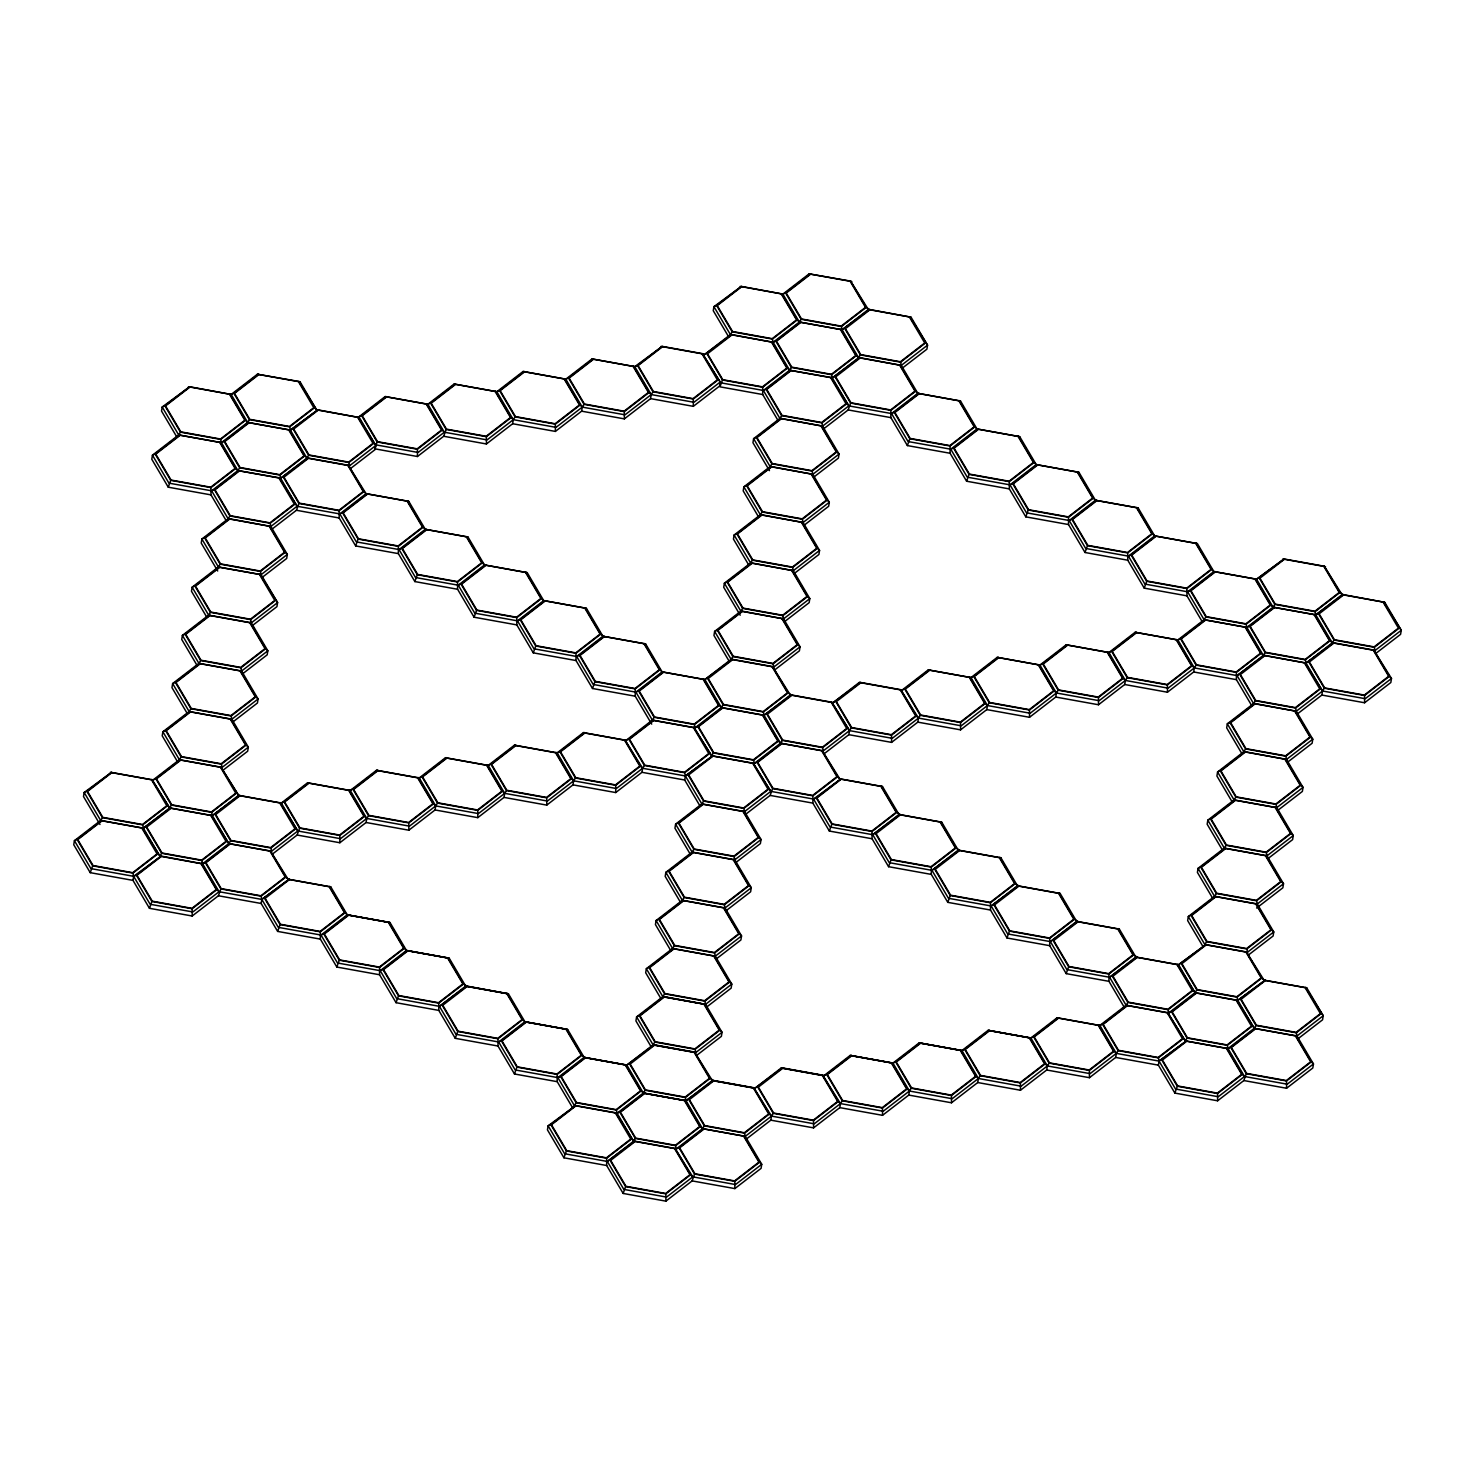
<?xml version="1.0" encoding="UTF-8"?>
<svg xmlns="http://www.w3.org/2000/svg" width="1475" height="1475" viewBox="0 0 1475 1475"><rect width="100%" height="100%" fill="white"/><g stroke="black" fill="none" stroke-linecap="round" stroke-linejoin="round"><path stroke-width="1.5" d="M90.233 872.665L92.685 865.825L77.143 839.496L74.414 840.676L73.75 844.733L90.233 872.665L132.971 880.372L149.454 908.305L192.174 916.012L218.411 895.767L220.863 888.927L205.32 862.598L202.591 863.778L161.088 856.072L133.635 876.316L132.971 880.372M168.261 487.192L170.694 480.334L155.17 454.005L152.441 455.185L151.777 459.241L168.261 487.192L210.98 494.881L226.376 520.97M210.98 494.881L210.962 487.598L235.687 468.515L237.881 470.58L280.619 478.287L308.072 458.043L348.34 465.289L366.058 493.683L408.796 501.389L425.279 529.322L467.999 537.029L484.501 564.962L527.22 572.669L543.703 600.602L586.423 608.308L602.925 636.26L645.644 643.948L662.128 671.899L704.866 679.588L732.319 659.343L772.568 666.589L790.305 694.983L833.043 702.69L860.497 682.446L900.746 689.692L918.483 718.085L917.819 722.142L891.582 742.386L848.862 734.679L824.378 753.578M149.454 908.305L151.888 901.465L136.364 875.136L133.635 876.316L90.897 868.609L74.414 840.676L100.65 820.432L102.439 817.648L86.896 791.319L84.167 792.481L83.503 796.537L99.987 824.488M192.174 916.012L192.156 908.729L216.88 889.646L219.074 891.711L261.812 899.418L289.266 879.155L261.812 899.418L261.149 903.474L277.632 931.407L320.352 939.114L336.835 967.047L379.573 974.754L396.056 1002.687L438.776 1010.393L455.259 1038.326L497.997 1046.033L514.48 1073.984L557.2 1081.673L572.595 1107.762M271.953 529.175L296.438 510.276L298.89 503.436L283.348 477.107M651.71 724.133L635.227 696.2L592.508 688.493L576.024 660.542L533.286 652.853L516.803 624.902L474.083 617.214L457.582 589.263L414.862 581.574L398.379 553.623L355.659 545.934L339.158 517.983L339.139 510.7L363.864 491.617L366.058 493.683L408.796 501.389M277.632 931.407L280.066 924.567L264.541 898.238M272.635 853.933L297.139 835.034L299.572 828.194L284.048 801.865L281.319 803.045L238.581 795.338L220.844 766.945L238.581 795.338L239.798 795.338L212.345 815.583L169.625 807.894L151.888 779.501L169.625 807.894L170.842 807.876L143.388 828.139L100.65 820.432L84.167 792.481L111.621 772.236L86.896 791.319M355.659 545.934L358.093 539.076L342.569 512.747L339.822 513.927L297.102 506.238L279.365 477.826L237.881 470.58L211.644 490.825L168.924 483.136L152.441 455.185L178.678 434.941L180.448 432.157L164.923 405.828L162.195 407.008L161.531 411.064L176.908 437.135M358.904 416.817L361.633 415.637L377.158 441.965L374.724 448.806L417.443 456.512L443.68 436.268L446.132 429.428L430.589 403.099L427.861 404.279L385.141 396.572L358.904 416.817L375.812 445.505L375.148 449.562L350.663 468.442M320.352 939.114L320.333 931.813L345.058 912.748L347.252 914.813L389.99 922.52L406.473 950.453L449.193 958.16L465.676 986.093L508.414 993.8L524.897 1021.732L567.617 1029.439L584.118 1057.372L626.838 1065.079L654.292 1044.816L694.559 1052.081L712.296 1080.474L755.016 1088.181L782.469 1067.918L822.737 1075.183L840.473 1103.577L839.81 1107.633L813.573 1127.877L770.835 1120.17L746.35 1139.069M297.139 835.034L339.858 842.741L339.84 835.44L364.565 816.376L366.759 818.441L409.497 826.147L435.733 805.903L437.503 803.101L421.979 776.772L419.25 777.952L376.512 770.263L350.276 790.489L307.556 782.801L281.319 803.045L280.066 802.584L297.803 830.978L340.522 838.685L366.759 818.441L368.547 815.657L353.004 789.328L349.022 790.047L364.565 816.376M398.379 553.623L398.361 546.34L423.085 527.257L425.279 529.322L467.999 537.029M417.443 456.512L417.425 449.23L442.15 430.147L444.344 432.212L487.082 439.919L513.318 419.674L515.088 416.872L499.564 390.543L496.835 391.723L454.097 384.035L427.861 404.279L385.141 396.572M336.835 967.047L339.287 960.207L323.744 933.878L321.015 935.058L278.296 927.351L261.812 899.418L261.112 896.173L285.837 877.109L288.049 879.174L330.769 886.862L347.252 914.813L389.99 922.52M339.858 842.741L366.095 822.497L366.759 818.441L350.276 790.489M414.862 581.574L417.314 574.715L401.772 548.387L399.043 549.567L356.323 541.878L339.822 513.927L366.058 493.683M379.573 974.754L379.554 967.453L404.279 948.388L406.473 950.453L380.237 970.697L337.498 962.991L321.015 935.058L347.252 914.813M366.095 822.497L408.833 830.204L408.796 822.903L433.521 803.838L435.733 805.903L478.453 813.592L504.69 793.347L506.478 790.563L490.935 764.234L488.207 765.414L445.487 757.707L419.25 777.952L417.997 777.509L433.521 803.838M457.582 589.263L457.563 581.98L482.288 562.897L484.501 564.962L527.22 572.669M443.68 436.268L486.418 443.975L486.381 436.674L511.106 417.609L513.318 419.674L556.038 427.363L582.275 407.118L584.063 404.334L568.52 378.006L565.792 379.186L523.072 371.479L496.835 391.723L454.097 384.035M396.056 1002.687L398.508 995.846L382.965 969.518L380.237 970.697L396.72 998.63L439.439 1006.337L466.893 986.093L508.414 993.8M408.833 830.204L435.07 809.959L435.733 805.903L419.25 777.952M474.083 617.214L476.517 610.355L460.993 584.026L458.246 585.206L415.526 577.518L399.043 549.567L425.279 529.322M486.418 443.975L512.655 423.731L513.318 419.674L496.835 391.723M438.776 1010.393L438.757 1003.111L463.482 984.028L466.893 986.093M435.07 809.959L477.789 817.648L477.771 810.365L502.496 791.282L504.69 793.347L547.428 801.054L573.664 780.81L575.434 778.026L559.91 751.697L557.181 752.858L514.443 745.17L488.207 765.414L486.953 764.953L502.496 791.282M516.803 624.902L516.785 617.619L541.509 598.537L543.703 600.602L586.423 608.308M455.259 1038.326L457.711 1031.486L442.187 1005.157M512.655 423.731L555.374 431.419L555.356 424.136L580.081 405.053L582.275 407.118L625.013 414.825L651.249 394.581L653.019 391.797L637.495 365.468L634.766 366.648L592.028 358.941L565.792 379.186L523.072 371.479M477.789 817.648L504.026 797.403L504.69 793.347L488.207 765.414M533.286 652.853L535.738 646.013L520.196 619.684L517.467 620.846L474.747 613.158L458.246 585.206L484.501 564.962M555.374 431.419L581.611 411.175L582.275 407.118L565.792 379.186M497.997 1046.033L497.978 1038.75L522.703 1019.667L524.897 1021.732L567.617 1029.439M504.026 797.403L546.764 805.11L546.727 797.809L571.452 778.745L573.664 780.81L616.384 788.517L642.621 768.272L644.409 765.47L628.866 739.141L626.138 740.321L583.418 732.614L557.181 752.858L555.928 752.416L571.452 778.745M576.024 660.542L575.987 653.259L600.712 634.176L602.925 636.26L645.644 643.948M514.48 1073.984L516.932 1067.126L501.389 1040.797L498.661 1041.977L455.941 1034.288L439.439 1006.337L465.676 986.093M581.611 411.175L624.349 418.882L624.312 411.599L649.037 392.516L651.249 394.581L693.969 402.288L720.206 382.043L702.469 353.65L662.22 346.385L634.766 366.648L592.028 358.941M546.764 805.11L573.001 784.866L573.664 780.81L557.181 752.858M592.508 688.493L594.941 681.653L579.417 655.324L576.688 656.486L533.95 648.797L517.467 620.846L543.703 600.602M624.349 418.882L650.586 398.637L651.249 394.581L634.766 366.648M557.2 1081.673L557.181 1074.39L581.906 1055.307L584.118 1057.372L626.838 1065.079L643.321 1093.012L686.041 1100.719L713.513 1080.474L753.762 1087.72L771.499 1116.114L770.835 1120.17M573.001 784.866L615.72 792.554L615.702 785.272L640.427 766.189L642.621 768.272L685.359 775.961L712.812 755.716L685.359 775.961L684.695 780.017L700.072 806.106M635.227 696.2L635.209 688.899L659.933 669.834L662.128 671.899L704.866 679.588L721.349 707.539L764.068 715.228L791.522 694.983L831.789 702.229L849.526 730.623L848.862 734.679M563.948 1157.801L566.382 1150.961L550.857 1124.632L548.11 1125.812L547.446 1129.868L563.948 1157.801L606.668 1165.508L623.151 1193.441L665.889 1201.148L692.125 1180.903L694.559 1174.063L679.035 1147.734L676.306 1148.896L633.568 1141.207L615.831 1112.814L575.582 1105.549L548.11 1125.812L564.612 1153.745L607.331 1161.452L634.785 1141.189L675.052 1148.453L692.789 1176.847L735.509 1184.554L761.745 1164.31L745.262 1136.358L744.58 1133.132L769.305 1114.049L771.499 1116.114L814.237 1123.821L840.473 1103.577L842.243 1100.774L826.719 1074.445L823.99 1075.625L781.252 1067.937L755.016 1088.181M650.586 398.637L693.305 406.344L693.287 399.043L718.012 379.978M615.72 792.554L641.957 772.31L642.621 768.272L624.884 739.86L640.427 766.189M720.206 382.043L719.542 386.1L693.305 406.344M606.668 1165.508L606.649 1158.207L631.374 1139.143M623.151 1193.441L625.603 1186.601L610.06 1160.272M778.099 420.615L762.704 394.526L762.686 387.243L787.41 368.16L789.623 370.243L832.342 377.932L859.796 357.688L901.299 365.394L917.8 393.327L960.52 401.034L977.003 428.967L1019.741 436.674L1036.224 464.607L1078.944 472.313L1095.427 500.265L1138.165 507.953L1154.648 535.904L1197.368 543.593L1213.851 571.544L1256.589 579.233L1284.043 558.988L1324.292 566.234L1342.029 594.646L1384.767 602.335L1401.25 630.286L1400.586 634.342L1376.101 653.222M665.889 1201.148L665.852 1193.847L690.577 1174.782L692.789 1176.847L666.553 1197.092L623.814 1189.385L607.331 1161.452L633.568 1141.207L635.356 1138.423L619.813 1112.076L617.085 1113.256L574.365 1105.568L557.863 1077.617L515.144 1069.928L498.661 1041.977L524.897 1021.732M745.649 814.311L770.134 795.412L772.587 788.572L757.044 762.243L754.315 763.423L711.595 755.716L693.858 727.322L711.595 755.716L713.365 752.932L697.841 726.603L695.112 727.783L652.374 720.077L626.138 740.321M823.677 428.819L848.162 409.939L850.614 403.081L835.071 376.752M734.845 1188.592L734.827 1181.309L759.551 1162.245L761.745 1164.31L761.082 1168.366L734.845 1188.592L692.125 1180.903M1124.319 1007.407L1108.942 981.317L1066.204 973.629L1049.721 945.678L1007.001 937.989L990.499 910.038L947.78 902.35L931.297 874.398L888.577 866.692L872.075 838.759L829.356 831.052L812.872 803.119L812.854 795.818L837.579 776.753L839.773 778.818L882.492 786.525L898.976 814.458L941.714 822.165L958.197 850.098L1000.917 857.805L1017.418 885.737L1060.138 893.444L1076.621 921.377L1119.341 929.084L1135.842 957.017L1178.562 964.724L1206.015 944.479L1178.562 964.724L1177.308 964.263L1195.045 992.675L1237.783 1000.363L1265.237 980.119L1237.783 1000.363L1236.529 999.921L1254.266 1028.315L1296.986 1036.003L1323.222 1015.759L1306.739 987.826L1305.486 987.365L1323.222 1015.759L1322.559 1019.815L1298.074 1038.713M1202.346 621.915L1186.951 595.845L1144.231 588.138L1127.748 560.205L1085.01 552.498L1068.527 524.547L1025.807 516.858L1009.324 488.907L966.586 481.219L950.103 453.267L907.383 445.579L890.882 417.628L890.863 410.345L915.588 391.262L917.8 393.327L960.52 401.034M829.356 831.052L831.808 824.212L816.265 797.883L813.536 799.063L770.798 791.356L753.061 762.962L770.798 791.356L744.562 811.6L701.842 803.912L675.605 824.156L674.942 828.212L690.318 854.283M907.383 445.579L909.817 438.72L894.293 412.392L891.545 413.572L848.826 405.883L831.089 377.489L789.623 370.243L763.368 390.469L720.648 382.781L702.469 353.65M813.573 1127.877L813.536 1120.576L838.261 1101.512L840.473 1103.577L883.193 1111.265L909.43 1091.021L911.218 1088.237L895.675 1061.908L892.947 1063.088L850.227 1055.381L823.99 1075.625M872.075 838.759L872.057 831.476L896.782 812.393L900.211 814.458L872.739 834.703L830.019 826.996L813.536 799.063L840.99 778.8L816.265 797.883M891.582 742.386L891.564 735.103L916.288 716.02L918.483 718.085L961.221 725.792L987.457 705.548L989.227 702.745L973.703 676.417L970.974 677.597L928.236 669.908L901.999 690.153L859.28 682.446L833.043 702.69M950.103 453.267L950.084 445.985L974.809 426.902L977.003 428.967L1019.741 436.674M888.577 866.692L891.011 859.851L875.486 833.522M966.586 481.219L969.038 474.36L953.495 448.031L950.767 449.211L908.047 441.523L891.545 413.572L917.8 393.327M839.81 1107.633L882.529 1115.321L882.511 1108.038L907.236 1088.956L909.43 1091.021L952.168 1098.727L978.404 1078.483L980.174 1075.699L964.65 1049.37L961.921 1050.55L919.183 1042.843L892.947 1063.088L850.227 1055.381M931.297 874.398L931.278 867.116L956.003 848.033L959.414 850.098L931.96 870.342L889.241 862.654L872.739 834.703L898.976 814.458M917.819 722.142L960.557 729.848L960.538 722.547L985.263 703.483L987.457 705.548L1030.177 713.236L1056.413 692.992L1058.202 690.208L1042.659 663.879L1039.93 665.059L997.211 657.352L970.974 677.597L928.236 669.908M882.529 1115.321L908.766 1095.077L909.43 1091.021L892.947 1063.088M1009.324 488.907L1009.287 481.624L1034.012 462.542L1036.224 464.607L1078.944 472.313M947.78 902.35L950.232 895.491L934.689 869.162M960.557 729.848L986.793 709.604L987.457 705.548L970.974 677.597M1025.807 516.858L1028.241 510.018L1012.717 483.689L1009.988 484.851L967.25 477.163L950.767 449.211L977.003 428.967M908.766 1095.077L951.504 1102.784L951.467 1095.501L976.192 1076.418L978.404 1078.483L1021.124 1086.19L1047.361 1065.946L1049.149 1063.143L1033.606 1036.814L1030.878 1037.994L988.158 1030.306L961.921 1050.55L919.183 1042.843M990.499 910.038L990.481 902.755L1015.206 883.672L1018.635 885.737L991.163 905.982L948.443 898.293L931.96 870.342L958.197 850.098M986.793 709.604L1029.513 717.293L1029.495 710.01L1054.219 690.927L1056.413 692.992L1099.152 700.699L1125.388 680.454L1127.177 677.67L1111.634 651.342L1108.905 652.522L1066.167 644.815L1039.93 665.059L997.211 657.352M1068.527 524.547L1068.508 517.264L1093.233 498.2L1095.427 500.265L1138.165 507.953M951.504 1102.784L977.741 1082.539L978.404 1078.483L961.921 1050.55M1007.001 937.989L1009.435 931.131L993.91 904.802M1029.513 717.293L1055.75 697.048L1056.413 692.992L1039.93 665.059M1085.01 552.498L1087.462 545.658L1071.919 519.329L1069.191 520.509L1026.471 512.802L1009.988 484.851L1036.224 464.607M977.741 1082.539L1020.46 1090.246L1020.442 1082.945L1045.167 1063.881L1047.361 1065.946L1090.099 1073.634L1116.335 1053.39L1118.105 1050.606L1102.581 1024.277L1099.852 1025.457L1057.114 1017.75L1030.878 1037.994L988.158 1030.306M1049.721 945.678L1049.702 938.395L1074.427 919.312L1077.838 921.377L1050.384 941.622L1007.665 933.933L991.163 905.982L1017.418 885.737M1055.75 697.048L1098.488 704.755L1098.469 697.472L1123.194 678.389L1125.388 680.454L1168.108 688.161L1194.344 667.917L1196.133 665.114L1180.59 638.786L1177.861 639.966L1135.142 632.277L1108.905 652.522L1066.167 644.815M1127.748 560.205L1127.711 552.904L1152.436 533.839L1154.648 535.904L1197.368 543.593M1020.46 1090.246L1046.697 1070.002L1047.361 1065.946L1030.878 1037.994M1066.204 973.629L1068.656 966.77L1053.113 940.442M1098.488 704.755L1124.724 684.511L1125.388 680.454L1108.905 652.522M1144.231 588.138L1146.665 581.297L1131.141 554.969L1128.412 556.149L1085.674 548.442L1069.191 520.509L1095.427 500.265M1046.697 1070.002L1089.435 1077.69L1089.398 1070.407L1114.123 1051.325L1116.335 1053.39L1159.055 1061.097L1186.508 1040.852L1159.055 1061.097L1158.391 1065.153L1174.874 1093.086L1217.612 1100.793L1243.849 1080.548L1246.283 1073.708L1230.758 1047.379L1228.03 1048.559L1185.292 1040.852L1167.555 1012.458L1185.292 1040.852L1187.08 1038.068L1171.537 1011.739L1168.808 1012.901L1126.089 1005.213L1099.852 1025.457L1098.598 1024.996L1114.123 1051.325M1108.942 981.317L1108.905 974.035L1133.63 954.952L1137.059 957.017L1109.606 977.261L1066.868 969.573L1050.384 941.622L1076.621 921.377M1124.724 684.511L1167.444 692.217L1167.426 684.916L1192.15 665.852L1194.344 667.917L1237.082 675.605L1264.536 655.361L1306.039 663.068L1322.54 691.001L1321.877 695.057L1297.373 713.955M1186.951 595.845L1186.932 588.543L1211.657 569.479L1213.851 571.544L1256.589 579.233L1273.072 607.184L1315.792 614.872L1343.246 594.628L1384.767 602.335M1089.435 1077.69L1115.672 1057.446L1116.335 1053.39L1099.852 1025.457M1167.444 692.217L1193.681 671.973L1194.344 667.917L1177.861 639.966L1135.142 632.277M1251.796 705.751L1236.419 679.662L1236.4 672.379L1261.125 653.296L1263.319 655.361L1306.039 663.068L1333.511 642.823L1373.76 650.069L1391.497 678.463L1390.833 682.519L1364.596 702.764L1321.877 695.057M1174.874 1093.086L1177.327 1086.245L1161.784 1059.917M1217.612 1100.793L1217.576 1093.51L1242.3 1074.427L1244.513 1076.492L1287.232 1084.199L1313.469 1063.954L1296.986 1036.003L1296.304 1032.777L1321.028 1013.694M1286.569 1088.255L1286.55 1080.954L1311.275 1061.889L1313.469 1063.954L1312.805 1068.011L1286.569 1088.255L1243.849 1080.548M1364.596 702.764L1364.578 695.481L1389.303 676.398L1391.497 678.463L1365.26 698.707L1322.54 691.001L1304.803 662.607M231.151 394.452L233.88 393.29L249.423 419.619L247.634 422.403L221.398 442.648L178.678 434.941L162.195 407.008L189.648 386.745L231.151 394.452L247.634 422.403L290.372 430.11L317.826 409.847L359.328 417.554L316.609 409.866L298.872 381.472L257.387 374.226L231.151 394.452L188.431 386.763M178.678 434.941L221.398 442.648L224.126 441.467L239.669 467.796L237.881 470.58L221.398 442.648L220.715 439.402L245.44 420.338L247.634 422.403L290.372 430.11L306.855 458.043L349.575 465.75L375.812 445.505L358.075 417.112M217.71 571.009L201.227 543.077L201.891 539.02L228.127 518.776L229.916 515.992L214.373 489.663L211.644 490.825L228.127 518.776L270.865 526.464L297.102 506.238L280.619 478.287L279.937 475.061L304.661 455.978L308.072 458.043M252.446 625.547L276.931 606.649L277.595 602.593L261.112 574.66L218.374 566.953L201.891 539.02L204.619 537.84L220.162 564.169L218.374 566.953L192.137 587.197L191.473 591.254L206.869 617.343M293.101 428.93L308.625 455.259L306.855 458.043L280.619 478.287L279.365 477.826M197.115 665.52L181.72 639.449L182.384 635.393L208.639 615.149L210.409 612.346L194.884 586.017L192.137 587.197L208.639 615.149L251.358 622.837L277.595 602.593L259.858 574.199M187.362 713.716L171.967 687.627L172.63 683.57L198.885 663.326L200.655 660.542L185.131 634.213L182.384 635.393L198.885 663.326L241.605 671.033L267.842 650.788L251.358 622.837L250.676 619.611L275.401 600.528M242.693 673.743L267.178 654.845L267.842 650.788L265.648 648.723L240.923 667.788L241.605 671.033L258.088 698.966L231.852 719.21L189.132 711.522L172.63 683.57L175.377 682.39L190.902 708.719L189.132 711.522L162.877 731.766L162.213 735.822L177.608 761.893M110.404 772.255L153.123 779.943L179.378 759.699L181.148 756.915L165.624 730.586L162.877 731.766L179.378 759.699L222.098 767.406L248.335 747.161L231.852 719.21L231.169 715.983L255.894 696.901L258.088 698.966L257.424 703.022L232.939 721.92M153.123 779.943L155.871 778.763L171.395 805.092L169.625 807.894L143.388 828.139L142.135 827.678L159.872 856.072L161.642 853.288L146.117 826.959M215.073 814.403L230.616 840.732L228.828 843.534L202.591 863.778L201.338 863.317L216.88 889.646M902.387 368.086L926.89 349.206L927.554 345.15L911.052 317.199L869.549 309.492L842.096 329.755L799.358 322.048L782.875 294.115L741.372 286.408L713.918 306.652L730.402 334.585L773.121 342.292L775.868 341.112L791.393 367.441L789.623 370.243L773.121 342.292L731.618 334.585L704.165 354.83L730.402 334.585L732.19 331.801L716.647 305.473L713.918 306.652L713.255 310.709L728.632 336.779M706.894 353.668L722.437 379.997L719.984 386.837L762.704 394.526M740.155 286.408L782.875 294.115L785.603 292.935L801.146 319.264L799.358 322.048L773.121 342.292L772.439 339.066L797.164 319.983L799.358 322.048L842.096 329.755L858.579 357.688L901.299 365.394L927.554 345.15L909.817 316.756M769.452 470.654L752.951 442.721L753.614 438.665L779.869 418.421L781.639 415.637L766.115 389.308L763.368 390.469L779.869 418.421L822.589 426.127L848.826 405.883L832.342 377.932L831.66 374.705L856.385 355.623L859.796 357.688M758.592 516.987L743.197 490.898L743.861 486.842L770.116 466.598L771.886 463.814L756.362 437.485L753.614 438.665L770.116 466.598L812.836 474.305L839.072 454.06L822.589 426.127L821.907 422.883L846.632 403.818M844.825 328.575L860.367 354.903L858.579 357.688L832.342 377.932L831.089 377.489M748.839 565.165L733.444 539.094L734.108 535.038L760.362 514.793L762.133 512.009L746.608 485.681L743.861 486.842L760.362 514.793L803.082 522.5L829.319 502.256L812.836 474.305L812.153 471.078L836.878 451.995L839.072 454.06L838.408 458.117L813.923 477.015M740.192 615.222L723.709 587.271L724.372 583.215L750.609 562.971L752.379 560.187L736.855 533.858L734.108 535.038L750.609 562.971L793.329 570.678L819.565 550.433L803.082 522.5L802.4 519.255L827.125 500.172L829.319 502.256L828.655 506.294L804.17 525.192M662.128 671.899L635.891 692.144L652.374 720.077L654.163 717.293L638.62 690.964L635.891 692.144L593.171 684.437L576.688 656.486L602.925 636.26M729.332 661.538L713.955 635.467L714.619 631.411L740.856 611.166L742.626 608.364L727.101 582.035L724.372 583.215L740.856 611.166L783.575 618.855L809.812 598.61L793.329 570.678L792.647 567.433L817.371 548.368L819.565 550.433L818.902 554.489L794.417 573.388M704.866 679.588L731.102 659.343L732.872 656.559L717.348 630.231L714.619 631.411L731.102 659.343L773.822 667.05L800.058 646.806L783.575 618.855L782.893 615.628L807.618 596.545L809.812 598.61L809.148 602.667L784.663 621.565M707.594 678.408L723.119 704.737L721.349 707.539L695.112 727.783L694.412 724.538L719.136 705.474L722.566 707.521L697.841 726.603M709.383 753.651L684.658 772.734L685.359 775.961L701.842 803.912L703.612 801.109L688.087 774.781M680.565 902.46L665.188 876.39L665.852 872.333L692.088 852.089L693.877 849.305L678.334 822.976L675.605 824.156L692.088 852.089L734.808 859.796L761.045 839.552L744.562 811.6L743.879 808.374L768.604 789.291M766.797 714.047L782.34 740.376L780.552 743.179L754.315 763.423L753.633 760.178L778.358 741.114L780.552 743.179L823.29 750.867L849.526 730.623L851.296 727.839L835.772 701.51M670.812 950.656L655.435 924.567L656.098 920.529L682.335 900.285L684.123 897.482L668.581 871.153L665.852 872.333L682.335 900.285L725.055 907.973L751.291 887.729L734.808 859.796L734.126 856.551L758.851 837.487L761.045 839.552L760.381 843.608L735.896 862.488M661.058 998.833L645.681 972.763L646.345 968.706L672.582 948.462L674.37 945.678L658.827 919.349L656.098 920.529L672.582 948.462L715.301 956.169L741.556 935.924L725.055 907.973L724.372 904.747L749.097 885.664L751.291 887.729L750.628 891.785L726.142 910.683M574.365 1105.568L576.135 1102.765L560.611 1076.437L557.863 1077.617L584.118 1057.372M651.305 1047.029L635.928 1020.94L636.592 1016.883L662.828 996.657L664.617 993.855L649.074 967.526L646.345 968.706L662.828 996.657L705.548 1004.346L731.803 984.102L715.301 956.169L714.619 952.924L739.344 933.859L741.556 935.924L740.892 939.981L716.389 958.861M626.838 1065.079L653.075 1044.835L654.863 1042.051L639.32 1015.722L636.592 1016.883L653.075 1044.835L695.794 1052.542L722.049 1032.297L705.548 1004.346L704.866 1001.119L729.59 982.037L731.803 984.102L731.139 988.158L706.636 1007.056M629.567 1063.899L645.11 1090.228L643.321 1093.012L617.085 1113.256L615.831 1112.814M901.999 690.153L904.728 688.972L920.271 715.301L918.483 718.085L892.246 738.33L849.526 730.623L831.789 702.229M688.788 1099.539L704.312 1125.868L702.543 1128.67L676.306 1148.896L675.605 1145.669L700.33 1126.587L702.543 1128.67L745.262 1136.358L771.499 1116.114L773.287 1113.33L757.744 1087.001M1177.861 639.966L1204.098 619.721L1205.886 616.937L1190.343 590.608L1187.615 591.788L1144.895 584.082L1128.412 556.149L1154.648 535.904M1259.318 578.071L1274.861 604.4L1273.072 607.184L1246.836 627.428L1204.098 619.721L1187.615 591.788L1213.851 571.544M1204.098 619.721L1246.836 627.428L1249.565 626.248L1265.107 652.577L1263.319 655.361L1237.082 675.605L1253.566 703.557L1296.285 711.245L1322.54 691.001L1324.31 688.217L1308.786 661.888M1242.042 753.928L1226.665 727.857L1227.329 723.801L1253.566 703.557L1255.354 700.754L1239.811 674.425M1232.289 802.123L1216.912 776.034L1217.576 771.978L1243.812 751.734L1245.601 748.95L1230.058 722.621L1227.329 723.801L1243.812 751.734L1286.532 759.441L1312.787 739.196L1296.285 711.245L1295.603 708.018L1320.328 688.936M1318.521 613.711L1334.064 640.039L1332.275 642.823L1306.039 663.068L1305.357 659.823L1330.081 640.758L1332.275 642.823L1375.013 650.53L1401.25 630.286L1383.513 601.892M1222.554 850.301L1207.158 824.23L1207.822 820.174L1234.059 799.929L1235.847 797.127L1220.304 770.798L1217.576 771.978L1234.059 799.929L1276.778 807.618L1303.033 787.373L1286.532 759.441L1285.85 756.196L1310.574 737.131L1312.787 739.196L1312.123 743.253L1287.62 762.151M1212.8 898.496L1197.405 872.407L1198.069 868.351L1224.305 848.107L1226.094 845.322L1210.551 818.994L1207.822 820.174L1224.305 848.107L1267.025 855.813L1293.28 835.569L1276.778 807.618L1276.096 804.391L1300.821 785.308L1303.033 787.373L1302.37 791.43L1277.866 810.328M1135.842 957.017L1109.606 977.261L1126.089 1005.213L1127.859 1002.428L1112.334 976.1M1203.047 946.673L1187.652 920.584L1188.315 916.547L1214.552 896.302L1216.34 893.5L1200.797 867.171L1198.069 868.351L1214.552 896.302L1257.29 903.991L1283.527 883.746L1267.025 855.813L1266.343 852.568L1291.068 833.504L1293.28 835.569L1292.616 839.625L1268.113 858.505M1204.798 944.479L1206.587 941.695L1191.044 915.367L1188.315 916.547L1204.798 944.479L1247.537 952.186L1273.773 931.942L1257.29 903.991L1256.589 900.764L1281.314 881.681L1283.527 883.746L1282.863 887.803L1256.626 908.047M1181.291 963.544L1196.833 989.872L1195.045 992.675L1168.808 1012.901L1168.126 1009.674L1192.851 990.592M1240.512 999.183L1256.036 1025.512L1254.266 1028.315L1228.03 1048.559L1226.776 1048.098L1242.3 1074.427M164.923 405.828L189.648 386.745M189.888 387.151L165.532 405.938L180.835 431.862L220.476 439.015L244.832 420.227L229.528 394.304M155.17 454.005L179.895 434.941M233.88 393.29L258.604 374.208M180.134 435.346L155.778 454.116L171.082 480.057L210.722 487.192L235.078 468.405L219.775 442.482M258.844 374.613L234.507 393.401L249.791 419.324L289.45 426.459L313.788 407.69L298.485 381.748M224.126 441.467L248.851 422.385M249.091 422.79L224.753 441.578L240.056 467.501L279.697 474.655L304.034 455.867L288.731 429.944M249.423 419.619L289.672 426.865L314.396 407.801M317.826 409.847L290.372 430.11L289.672 426.865M214.373 489.663L239.098 470.58M239.337 470.986L215 489.774L230.303 515.697L269.943 522.832L294.281 504.044L278.978 478.121M318.065 410.253L293.709 429.041L309.012 454.964L348.653 462.099L373.009 443.33L357.706 417.388M361.633 415.637L386.358 396.572M386.598 396.959L362.242 415.747L377.545 441.67L417.185 448.824L441.523 430.036L426.238 404.113M204.619 537.84L229.344 518.758L270.865 526.464L287.348 554.416L286.685 558.472L262.2 577.37M229.584 519.163L205.246 537.951L220.549 563.874L260.19 571.028L284.527 552.24L269.224 526.317M308.312 458.43L283.956 477.218L299.259 503.141L338.9 510.295L363.256 491.507L347.952 465.584M229.916 515.992L270.183 523.238L294.908 504.155M308.625 455.259L348.893 462.505L373.617 443.44M430.589 403.099L455.314 384.016M455.554 384.422L431.216 403.21L446.501 429.133L486.142 436.268L510.498 417.499L495.194 391.576M194.884 586.017L219.609 566.953M220.162 564.169L260.43 571.415L285.154 552.351L287.348 554.416L261.112 574.66L219.83 567.359L195.493 586.128L210.796 612.07L250.437 619.205L274.774 600.417L259.489 574.494M499.564 390.543L524.289 371.479M524.528 371.884L500.172 390.654L515.476 416.595L555.116 423.731L579.454 404.943L564.169 379.02M185.131 634.213L209.856 615.13L208.639 615.149M342.569 512.747L367.293 493.683M367.515 494.088L343.177 512.858L358.48 538.781L398.121 545.934L422.458 527.147L407.174 501.223M568.52 378.006L593.245 358.941M593.485 359.328L569.147 378.116L584.432 404.039L624.091 411.193L648.428 392.405L633.125 366.482M175.377 682.39L200.102 663.326L198.885 663.326M637.495 365.468L662.22 346.385M662.459 346.791L638.103 365.579L653.407 391.502L693.047 398.637L717.385 379.868L702.1 353.945M165.624 730.586L190.349 711.503M401.772 548.387L426.496 529.322M716.647 305.473L741.372 286.408M426.736 529.728L402.398 548.497L417.683 574.439L457.324 581.574L481.68 562.786L466.377 536.863M741.612 286.795L717.256 305.583L732.559 331.506L772.199 338.66L796.555 319.872L781.252 293.949M782.875 294.115L809.111 273.871L850.596 281.117L868.332 309.51L911.052 317.199M77.143 839.496L101.867 820.432L100.65 820.432M155.871 778.763L180.595 759.699L179.378 759.699M785.603 292.935L810.328 273.852M731.858 334.991L707.502 353.779L722.805 379.702L762.446 386.837L786.802 368.049L771.499 342.126M810.568 274.258L786.23 293.046L801.533 318.969L841.174 326.104L865.512 307.335L850.208 281.393M102.439 817.648L142.688 824.894L167.412 805.829M181.148 756.915L221.416 764.161L246.141 745.096L248.335 747.161L247.671 751.217L223.186 770.097M460.993 584.026L485.717 564.962M775.868 341.112L800.593 322.048M485.957 565.367L461.601 584.137L476.904 610.078L516.545 617.214L540.883 598.426L525.598 572.503M800.814 322.453L776.477 341.223L791.78 367.146L831.421 374.3L855.758 355.512L840.473 329.589M92.685 865.825L132.934 873.089L157.659 854.007M171.395 805.092L211.662 812.356L236.387 793.273M801.146 319.264L841.414 326.51L866.138 307.445L869.549 309.492M238.581 795.338L212.345 815.583L211.091 815.14L228.828 843.534L271.566 851.222L297.803 830.978L281.319 803.045M868.332 309.51L842.096 329.755L841.414 326.51M136.364 875.136L161.088 856.072M766.115 389.308L790.84 370.225M791.061 370.631L766.723 389.418L782.027 415.342L821.667 422.477L846.005 403.708L830.72 377.766M869.789 309.898L845.433 328.685L860.736 354.608L900.377 361.744L924.733 342.974L909.43 317.051M161.642 853.288L201.909 860.533L226.634 841.469M205.32 862.598L230.045 843.516L228.828 843.534L212.345 815.583L211.662 812.356M284.048 801.865L308.773 782.783L307.556 782.801M520.196 619.684L544.92 600.602M756.362 437.485L781.086 418.421L822.589 426.127M545.16 601.007L520.822 619.795L536.107 645.718L575.748 652.853L600.104 634.066L584.801 608.142M781.326 418.808L756.97 437.596L772.273 463.519L811.914 470.673L836.251 451.885L820.967 425.962M860.036 358.093L835.698 376.863L850.983 402.786L890.623 409.939L914.979 391.152L899.676 365.228M230.616 840.732L270.865 847.996L295.59 828.913M860.367 354.903L900.617 362.149L925.341 343.085M353.004 789.328L377.729 770.245L376.512 770.263M746.608 485.681L771.333 466.598L812.836 474.305M771.572 467.003L747.217 485.791L762.52 511.714L802.16 518.85L826.498 500.062L811.213 474.139M421.979 776.772L446.704 757.707L445.487 757.707M579.417 655.324L604.142 636.241M736.855 533.858L761.579 514.775L803.082 522.5M894.293 412.392L919.017 393.327M604.381 636.647L580.025 655.435L595.328 681.358L634.969 688.493L659.307 669.724L644.022 643.782M761.819 515.181L737.463 533.968L752.766 559.892L792.407 567.045L816.744 548.258L801.46 522.334M919.257 393.733L894.901 412.502L910.204 438.444L949.845 445.579L974.182 426.791L958.898 400.868M490.935 764.234L515.66 745.152L514.443 745.17M727.101 582.035L751.826 562.971L793.329 570.678M752.066 563.376L727.71 582.146L743.013 608.087L782.653 615.222L806.991 596.435L791.706 570.512M323.744 933.878L348.469 914.795M559.91 751.697L584.635 732.614L583.418 732.614M638.62 690.964L663.344 671.881M717.348 630.231L742.072 611.148L783.575 618.855M953.495 448.031L978.22 428.967M663.584 672.287L639.247 691.074L654.531 716.997L694.19 724.133L718.528 705.363L703.225 679.44M742.312 611.553L717.956 630.341L733.259 656.264L772.9 663.418L797.237 644.63L781.953 618.707M978.46 429.373L954.122 448.16L969.407 474.083L1009.047 481.219L1033.403 462.431L1018.1 436.508M628.866 739.141L653.591 720.077L652.374 720.077M732.559 659.749L708.203 678.518L723.506 704.46L763.147 711.595L787.484 692.808L772.199 666.884M732.872 656.559L773.14 663.805L797.864 644.741L800.058 646.806L799.395 650.862L774.91 669.761M382.965 969.518L407.69 950.453M1012.717 483.689L1037.441 464.607M1037.681 465.012L1013.325 483.8L1028.628 509.723L1068.269 516.858L1092.606 498.071L1077.322 472.147M723.119 704.737L763.386 712.001L788.111 692.918L791.522 694.983M790.305 694.983L764.068 715.228L762.815 714.785L778.358 741.114M791.762 695.389L767.424 714.177L782.709 740.1L822.368 747.235L846.705 728.447L831.402 702.524M678.334 822.976L703.059 803.893L701.842 803.912M757.044 762.243L781.768 743.16L780.552 743.179L764.068 715.228L763.386 712.001M1071.919 519.329L1096.644 500.246M860.736 682.833L836.38 701.621L851.683 727.544L891.324 734.697L915.68 715.91L900.377 689.987M1096.884 500.652L1072.546 519.44L1087.831 545.363L1127.49 552.498L1151.828 533.729L1136.524 507.787M782.34 740.376L822.589 747.641L847.314 728.558M668.581 871.153L693.305 852.089L692.088 852.089M904.728 688.972L929.453 669.89M929.692 670.295L905.355 689.083L920.658 715.006L960.299 722.142L984.636 703.372L969.333 677.449M501.389 1040.797L526.114 1021.732M658.827 919.349L683.552 900.266L682.335 900.285M973.703 676.417L998.428 657.352M1131.141 554.969L1155.865 535.886M998.667 657.758L974.311 676.527L989.614 702.469L1029.255 709.604L1053.611 690.816L1038.308 664.893M1156.105 536.292L1131.749 555.079L1147.052 581.003L1186.693 588.138L1211.049 569.368L1195.746 543.445M649.074 967.526L673.798 948.462L672.582 948.462M1042.659 663.879L1067.384 644.796M1067.623 645.202L1043.286 663.99L1058.589 689.913L1098.23 697.067L1122.567 678.279L1107.264 652.356M560.611 1076.437L585.335 1057.372M639.32 1015.722L664.045 996.639L705.548 1004.346M1111.634 651.342L1136.358 632.259M1190.343 590.608L1215.068 571.526M1136.598 632.664L1112.242 651.452L1127.545 677.375L1167.186 684.511L1191.542 665.741L1176.239 639.8M1215.308 571.931L1190.97 590.719L1206.273 616.642L1245.914 623.778L1270.252 605.008L1254.948 579.085M1256.589 579.233L1284.043 558.988M550.857 1124.632L575.582 1105.549M1180.59 638.786L1205.315 619.721M575.822 1105.955L551.466 1124.743L566.769 1150.666L606.409 1157.801L630.747 1139.032L615.462 1113.109M1205.554 620.127L1181.217 638.896L1196.52 664.838L1236.161 671.973L1260.498 653.185L1245.195 627.262M1284.282 559.394L1259.927 578.182L1275.23 604.105L1314.87 611.24L1339.226 592.452L1323.923 566.529M576.135 1102.765L616.403 1110.03L641.127 1090.947L643.321 1093.012L686.041 1100.719L702.543 1128.67L745.262 1136.358M654.863 1042.051L695.112 1049.297L719.837 1030.232L722.049 1032.297L721.386 1036.353L696.882 1055.233M1205.886 616.937L1246.154 624.183L1270.878 605.119L1273.072 607.184L1315.792 614.872L1332.275 642.823L1333.511 642.823M619.813 1112.076L644.538 1093.012M1249.565 626.248L1274.289 607.165M1274.529 607.571L1250.173 626.359L1265.476 652.282L1305.117 659.436L1329.473 640.648L1314.17 614.725M645.11 1090.228L685.359 1097.492L710.083 1078.409L713.513 1080.474M1274.861 604.4L1315.11 611.646L1339.835 592.563L1343.246 594.628M712.296 1080.474L686.041 1100.719L685.359 1097.492M1342.029 594.646L1315.792 614.872L1315.11 611.646M635.024 1141.595L610.687 1160.382L625.972 1186.306L665.612 1193.459L689.968 1174.672L674.665 1148.748M1264.776 655.767L1240.42 674.536L1255.723 700.478L1295.363 707.613L1319.719 688.825L1304.416 662.902M1343.485 595.033L1319.148 613.821L1334.451 639.744L1374.092 646.88L1398.429 628.11L1383.126 602.169M679.035 1147.734L703.759 1128.652M1230.058 722.621L1254.782 703.538L1296.285 711.245M703.999 1129.057L679.643 1147.845L694.946 1173.768L734.587 1180.903L758.924 1162.134L743.64 1136.193M1255.022 703.944L1230.666 722.732L1245.969 748.655L1285.61 755.808L1309.966 737.021L1294.663 711.097M1333.732 643.211L1309.394 661.998L1324.697 687.922L1364.338 695.075L1388.676 676.288L1373.391 650.364M1334.064 640.039L1374.331 647.285L1399.056 628.221M826.719 1074.445L851.444 1055.381M1220.304 770.798L1245.029 751.734L1286.532 759.441M1245.269 752.139L1220.931 770.909L1236.216 796.85L1275.857 803.986L1300.213 785.198L1284.909 759.275M895.675 1061.908L920.4 1042.843M1210.551 818.994L1235.276 799.911L1234.059 799.929M964.65 1049.37L989.375 1030.287M1200.797 867.171L1225.522 848.107L1224.305 848.107M1033.606 1036.814L1058.331 1017.75L1057.114 1017.75M1191.044 915.367L1215.769 896.284L1214.552 896.302M1102.581 1024.277L1127.306 1005.194L1126.089 1005.213M1206.587 941.695L1246.836 948.941L1271.561 929.877L1273.773 931.942L1273.109 935.998L1248.606 954.878M1171.537 1011.739L1196.262 992.657L1195.045 992.675L1178.562 964.724M1118.105 1050.606L1158.373 1057.852L1183.097 1038.787M1196.833 989.872L1237.082 997.137L1261.807 978.054L1264.02 980.119L1306.739 987.826M1187.08 1038.068L1227.329 1045.314L1252.054 1026.25M1230.758 1047.379L1255.483 1028.296L1254.266 1028.315L1237.783 1000.363L1237.082 997.137M730.402 334.585L731.618 334.585M779.869 418.421L781.086 418.421M770.116 466.598L771.333 466.598M760.362 514.793L761.579 514.775M228.127 518.776L229.344 518.758M750.609 562.971L751.826 562.971M740.856 611.166L742.072 611.148M1264.536 655.361L1263.319 655.361L1246.836 627.428L1246.154 624.183M731.102 659.343L732.319 659.343M859.28 682.446L860.497 682.446M1253.566 703.557L1254.782 703.538M1243.812 751.734L1245.029 751.734M662.828 996.657L664.045 996.639M653.075 1044.835L654.292 1044.816M781.252 1067.937L782.469 1067.918M634.785 1141.189L633.568 1141.207L617.085 1113.256L616.403 1110.03M809.111 273.871L851.849 281.559M732.19 331.801L772.439 339.066M791.393 367.441L831.66 374.705M661.003 346.404L703.722 354.092M722.437 379.997L762.686 387.243M850.614 403.081L890.863 410.345M848.162 409.939L890.882 417.628M653.019 391.797L693.287 399.043M781.639 415.637L821.907 422.883M909.817 438.72L950.084 445.985M584.063 404.334L624.312 411.599M969.038 474.36L1009.287 481.624M515.088 416.872L555.356 424.136M771.886 463.814L812.153 471.078M1028.241 510.018L1068.508 517.264M257.387 374.226L300.126 381.914L316.609 409.866M1282.826 558.988L1325.546 566.695M446.132 429.428L486.381 436.674M1087.462 545.658L1127.711 552.904M377.158 441.965L417.425 449.23M762.133 512.009L802.4 519.255M1146.665 581.297L1186.932 588.543M375.387 444.768L418.107 452.456L444.344 432.212L427.861 404.279M180.448 432.157L220.715 439.402M239.669 467.796L279.937 475.061M752.379 560.187L792.647 567.433M1265.107 652.577L1305.357 659.823M170.694 480.334L210.962 487.598M298.89 503.436L339.139 510.7M1196.133 665.114L1236.4 672.379M1324.31 688.217L1364.578 695.481M296.438 510.276L339.158 517.983M1193.681 671.973L1236.419 679.662M358.093 539.076L398.361 546.34M742.626 608.364L782.893 615.628M1127.177 677.67L1167.426 684.916M1255.354 700.754L1295.603 708.018M417.314 574.715L457.563 581.98M1058.202 690.208L1098.469 697.472M476.517 610.355L516.785 617.619M989.227 702.745L1029.495 710.01M1245.601 748.95L1285.85 756.196M535.738 646.013L575.987 653.259M920.271 715.301L960.538 722.547M210.409 612.346L250.676 619.611M594.941 681.653L635.209 688.899M851.296 727.839L891.564 735.103M1235.847 797.127L1276.096 804.391M654.163 717.293L694.412 724.538M200.655 660.542L240.923 667.788M713.365 752.932L753.633 760.178M1226.094 845.322L1266.343 852.568M644.409 765.47L684.658 772.734M772.587 788.572L812.854 795.818M641.957 772.31L684.695 780.017M770.134 795.412L812.872 803.119M190.902 708.719L231.169 715.983M575.434 778.026L615.702 785.272M703.612 801.109L743.879 808.374M831.808 824.212L872.057 831.476M1216.34 893.5L1256.589 900.764M506.478 790.563L546.727 797.809M891.011 859.851L931.278 867.116M437.503 803.101L477.771 810.365M693.877 849.305L734.126 856.551M950.232 895.491L990.481 902.755M368.547 815.657L408.796 822.903M1009.435 931.131L1049.702 938.395M299.572 828.194L339.84 835.44M684.123 897.482L724.372 904.747M1068.656 966.77L1108.905 974.035M1127.859 1002.428L1168.126 1009.674M1256.036 1025.512L1296.304 1032.777M674.37 945.678L714.619 952.924M220.863 888.927L261.112 896.173M1246.283 1073.708L1286.55 1080.954M218.411 895.767L261.149 903.474M1115.672 1057.446L1158.391 1065.153M151.888 901.465L192.156 908.729M280.066 924.567L320.333 931.813M664.617 993.855L704.866 1001.119M1049.149 1063.143L1089.398 1070.407M1177.327 1086.245L1217.576 1093.51M408.723 950.859L449.193 958.16M339.287 960.207L379.554 967.453M980.174 1075.699L1020.442 1082.945M398.508 995.846L438.757 1003.111M911.218 1088.237L951.467 1095.501M457.711 1031.486L497.978 1038.75M842.243 1100.774L882.511 1108.038M516.932 1067.126L557.181 1074.39M773.287 1113.33L813.536 1120.576M704.312 1125.868L744.58 1133.132M635.356 1138.423L675.605 1145.669M566.382 1150.961L606.649 1158.207M694.559 1174.063L734.827 1181.309M625.603 1186.601L665.852 1193.847M298.872 381.472L300.126 381.914M1276.778 807.618L1275.543 807.175L1291.068 833.504M1267.025 855.813L1265.79 855.353L1281.314 881.681M1257.29 903.991L1256.036 903.548L1271.561 929.877M839.773 778.818L822.036 750.425L837.579 776.753M882.492 786.525L881.257 786.064L896.782 812.393M941.714 822.165L940.46 821.704L956.003 848.033M1000.917 857.805L999.681 857.344L1015.206 883.672M1264.02 980.119L1246.283 951.725L1261.807 978.054M1060.138 893.444L1058.884 892.983L1074.427 919.312M1119.341 929.084L1118.105 928.623L1133.63 954.952M251.358 622.837L250.105 622.395L265.648 648.723M744.562 811.6L743.308 811.158L758.851 837.487M1296.986 1036.003L1295.732 1035.561L1311.275 1061.889M241.605 671.033L240.351 670.572L255.894 696.901M734.808 859.796L733.573 859.335L749.097 885.664M231.852 719.21L230.598 718.767L246.141 745.096M725.055 907.973L723.819 907.531L739.344 933.859M715.301 956.169L714.066 955.708L729.59 982.037M288.049 879.174L270.312 850.78L285.837 877.109M330.769 886.862L329.515 886.42L345.058 912.748M1324.292 566.234L1339.835 592.563M1373.76 650.069L1389.303 676.398M1314.557 614.43L1330.081 640.758M1255.336 578.79L1270.878 605.119M1196.114 543.15L1211.657 569.479M1245.582 626.967L1261.125 653.296M1295.05 710.803L1310.574 737.131M1136.912 507.511L1152.436 533.839M1285.297 758.98L1300.821 785.308M1077.69 471.852L1093.233 498.2M1176.607 639.523L1192.15 665.852M1018.487 436.213L1034.012 462.542M959.266 400.573L974.809 426.902M1107.651 652.061L1123.194 678.389M850.596 281.117L866.138 307.445M900.063 364.933L915.588 391.262M840.842 329.294L856.385 355.623M1038.677 664.598L1054.219 690.927M781.639 293.654L797.164 319.983M771.886 341.831L787.41 368.16M821.335 425.667L836.878 451.995M969.72 677.154L985.263 703.483M811.582 473.844L827.125 500.172M801.828 522.039L817.371 548.368M900.746 689.692L916.288 716.02M792.075 570.217L807.618 596.545M633.513 366.187L649.037 392.516M782.322 618.412L797.864 644.741M1029.624 1037.552L1045.167 1063.881M772.568 666.589L788.111 692.918M564.538 378.725L580.081 405.053M960.667 1050.089L976.192 1076.418M703.612 679.145L719.136 705.474M495.582 391.281L511.106 417.609M644.391 643.506L659.933 669.834M891.693 1062.627L907.236 1088.956M585.188 607.847L600.712 634.176M426.607 403.818L442.15 430.147M525.967 572.208L541.509 598.537M822.737 1075.183L838.261 1101.512M466.764 536.568L482.288 562.897M407.542 500.928L423.085 527.257M704.312 1003.903L719.837 1030.232M753.762 1087.72L769.305 1114.049M348.34 465.289L363.864 491.617M694.559 1052.081L710.083 1078.409M744.008 1135.916L759.551 1162.245M289.118 429.649L304.661 455.978M684.806 1100.258L700.33 1126.587M229.897 394.009L245.44 420.338M625.584 1064.618L641.127 1090.947M675.052 1148.453L690.577 1174.782M220.144 442.187L235.687 468.515M269.612 526.022L285.154 552.351M566.382 1028.978L581.906 1055.307M507.16 993.339L522.703 1019.667M447.958 957.699L463.482 984.028M388.736 922.059L404.279 948.388M159.872 856.072L143.388 828.139L142.688 824.894M1374.331 647.285L1375.013 650.53M1246.836 948.941L1247.537 952.186M1227.329 1045.314L1228.03 1048.559L1244.513 1076.492L1218.276 1096.736L1175.538 1089.029L1159.055 1061.097L1158.373 1057.852M900.617 362.149L901.299 365.394M822.589 747.641L823.29 750.867M773.14 663.805L773.822 667.05M695.112 1049.297L695.794 1052.542M348.893 462.505L349.575 465.75M270.183 523.238L270.865 526.464M260.43 571.415L261.112 574.66M270.865 847.996L271.566 851.222M221.416 764.161L222.098 767.406M201.909 860.533L202.591 863.778L219.074 891.711L192.838 911.956L150.118 904.267L133.635 876.316L132.934 873.089M210.077 615.536L185.739 634.324L201.043 660.247L240.683 667.382L265.021 648.613L249.736 622.69L210.077 615.536M200.342 663.732L175.986 682.501L191.289 708.442L230.93 715.578L255.267 696.79L239.982 670.867L200.342 663.732M111.86 772.642L87.523 791.43L102.807 817.353L142.448 824.488L166.804 805.719L151.501 779.777L111.86 772.642M190.588 711.909L166.232 730.697L181.536 756.62L221.176 763.755L245.514 744.986L230.229 719.062L190.588 711.909M102.107 820.819L77.769 839.607L93.054 865.53L132.695 872.684L157.051 853.896L141.748 827.973L102.107 820.819M180.835 760.104L156.479 778.874L171.782 804.797L211.423 811.951L235.76 793.163L220.476 767.24L180.835 760.104M171.082 808.282L146.726 827.069L162.029 852.992L201.669 860.128L226.007 841.358L210.722 815.417L171.082 808.282M161.328 856.459L136.972 875.247L152.275 901.17L191.916 908.323L216.253 889.536L200.969 863.612L161.328 856.459M240.038 795.744L215.7 814.513L230.985 840.455L270.626 847.59L294.982 828.803L279.678 802.879L240.038 795.744M230.284 843.921L205.947 862.709L221.232 888.632L260.891 895.767L285.228 876.998L269.925 851.075L230.284 843.921M309.012 783.188L284.657 801.976L299.96 827.899L339.6 835.053L363.938 816.265L348.653 790.342L309.012 783.188M377.969 770.651L353.631 789.438L368.916 815.362L408.575 822.497L432.913 803.728L417.609 777.786L377.969 770.651M289.506 879.561L265.15 898.349L280.453 924.272L320.093 931.426L344.449 912.638L329.146 886.715L289.506 879.561M446.943 758.113L422.587 776.883L437.891 802.806L477.531 809.959L501.869 791.172L486.584 765.248L446.943 758.113M515.9 745.557L491.562 764.345L506.847 790.268L546.506 797.422L570.843 778.634L555.54 752.711L515.9 745.557M348.708 915.201L324.371 933.988L339.674 959.912L379.315 967.065L403.652 948.278L388.349 922.354L348.708 915.201M584.874 733.02L560.518 751.808L575.822 777.731L615.462 784.866L639.8 766.078L624.515 740.155L584.874 733.02M653.831 720.482L629.493 739.252L644.778 765.175L684.437 772.328L708.774 753.541L693.471 727.617L653.831 720.482M407.93 950.84L383.574 969.628L398.877 995.551L438.517 1002.705L462.873 983.917L447.57 957.994L407.93 950.84M722.805 707.926L698.449 726.714L713.753 752.637L753.393 759.772L777.749 741.003L762.446 715.08L722.805 707.926M713.052 756.122L688.696 774.891L703.999 800.814L743.64 807.968L767.996 789.18L752.692 763.257L713.052 756.122M467.133 986.498L442.795 1005.268L458.098 1031.191L497.739 1038.345L522.076 1019.557L506.792 993.634L467.133 986.498M703.298 804.299L678.942 823.087L694.246 849.01L733.886 856.145L758.242 837.376L742.939 811.453L703.298 804.299M782.008 743.566L757.671 762.354L772.974 788.277L812.614 795.431L836.952 776.643L821.649 750.72L782.008 743.566M693.545 852.495L669.189 871.264L684.492 897.187L724.133 904.341L748.489 885.553L733.186 859.63L693.545 852.495M526.354 1022.138L502.016 1040.907L517.301 1066.831L556.942 1073.984L581.297 1055.197L565.994 1029.273L526.354 1022.138M683.792 900.672L659.436 919.46L674.739 945.383L714.379 952.518L738.735 933.749L723.432 907.807L683.792 900.672M841.229 779.206L816.873 797.993L832.177 823.917L871.817 831.07L896.173 812.283L880.87 786.359L841.229 779.206M674.038 948.849L649.682 967.637L664.985 993.56L704.626 1000.714L728.982 981.926L713.679 956.003L674.038 948.849M585.575 1057.778L561.219 1076.547L576.522 1102.489L616.163 1109.624L640.5 1090.836L625.216 1064.913L585.575 1057.778M664.285 997.045L639.947 1015.833L655.232 1041.756L694.872 1048.891L719.228 1030.103L703.925 1004.18L664.285 997.045M900.432 814.845L876.095 833.633L891.398 859.556L931.038 866.71L955.376 847.922L940.091 821.999L900.432 814.845M654.531 1045.222L630.194 1064.01L645.478 1089.933L685.119 1097.087L709.475 1078.299L694.172 1052.376L654.531 1045.222M644.778 1093.418L620.44 1112.205L635.725 1138.128L675.366 1145.264L699.722 1126.476L684.418 1100.553L644.778 1093.418M959.653 850.503L935.316 869.273L950.601 895.196L990.241 902.35L1014.597 883.562L999.294 857.639L959.653 850.503M713.753 1080.862L689.397 1099.649L704.7 1125.572L744.34 1132.726L768.678 1113.938L753.393 1088.015L713.753 1080.862M782.709 1068.324L758.371 1087.112L773.656 1113.035L813.297 1120.17L837.653 1101.401L822.349 1075.478L782.709 1068.324M1018.875 886.143L994.519 904.913L1009.822 930.854L1049.463 937.989L1073.8 919.202L1058.515 893.278L1018.875 886.143M851.683 1055.787L827.328 1074.556L842.631 1100.497L882.271 1107.633L906.609 1088.845L891.324 1062.922L851.683 1055.787M920.64 1043.231L896.302 1062.018L911.587 1087.942L951.227 1095.095L975.583 1076.307L960.28 1050.384L920.64 1043.231M1078.078 921.783L1053.74 940.552L1069.025 966.494L1108.665 973.629L1133.021 954.841L1117.718 928.918L1078.078 921.783M1235.515 800.317L1211.178 819.104L1226.463 845.028L1266.103 852.163L1290.459 833.393L1275.156 807.47L1235.515 800.317M989.614 1030.693L965.258 1049.481L980.562 1075.404L1020.202 1082.539L1044.54 1063.77L1029.255 1037.828L989.614 1030.693M1225.762 848.512L1201.424 867.282L1216.709 893.205L1256.35 900.358L1280.706 881.571L1265.403 855.647L1225.762 848.512M1058.571 1018.156L1034.233 1036.925L1049.518 1062.867L1089.158 1070.002L1113.514 1051.214L1098.211 1025.291L1058.571 1018.156M1137.299 957.422L1112.943 976.21L1128.246 1002.133L1167.887 1009.269L1192.224 990.481L1176.939 964.558L1137.299 957.422M1216.008 896.689L1191.671 915.477L1206.956 941.4L1246.596 948.536L1270.952 929.766L1255.649 903.825L1216.008 896.689M1127.545 1005.6L1103.189 1024.388L1118.493 1050.311L1158.133 1057.464L1182.471 1038.677L1167.186 1012.753L1127.545 1005.6M1206.255 944.867L1181.918 963.654L1197.202 989.578L1236.843 996.731L1261.199 977.943L1245.896 952.02L1206.255 944.867M1196.502 993.062L1172.164 1011.85L1187.449 1037.773L1227.108 1044.908L1251.445 1026.139L1236.142 1000.197L1196.502 993.062M1186.748 1041.239L1162.411 1060.027L1177.695 1085.95L1217.354 1093.104L1241.692 1074.316L1226.389 1048.393L1186.748 1041.239M1265.476 980.525L1241.12 999.294L1256.423 1025.217L1296.064 1032.371L1320.402 1013.583L1305.117 987.66L1265.476 980.525M1255.723 1028.702L1231.367 1047.49L1246.67 1073.413L1286.311 1080.548L1310.667 1061.779L1295.363 1035.837L1255.723 1028.702"/></g></svg>
